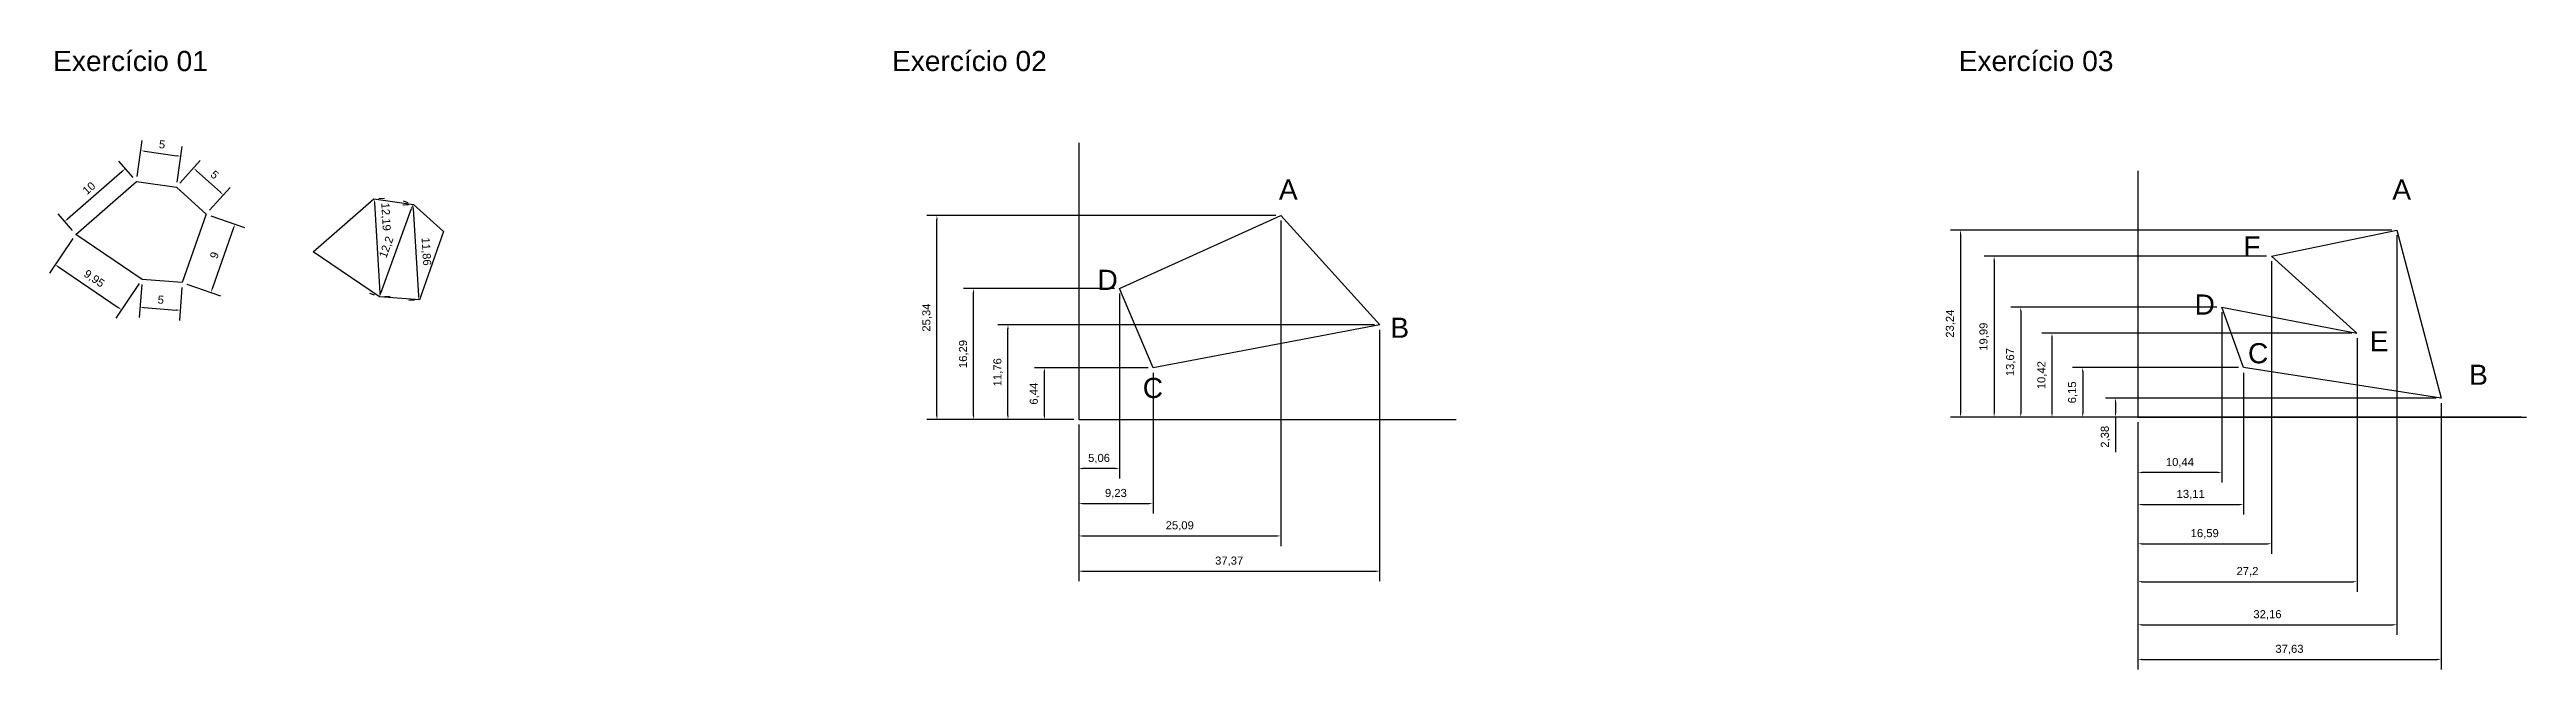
# Model space of a CAD drawing. Header units: millimetres. Extents: x 1711 to 2018, y 1063 to 1140.
import ezdxf

# ---------------------------------------------------------------- set-up
doc = ezdxf.new("R2010")
doc.units = ezdxf.units.MM
doc.styles.get("Standard").update_dxf_attribs({"font": 'arial.ttf'})
doc.dimstyles.new('ISO-25', dxfattribs={"dimtxt": 1, "dimasz": 0.5, "dimexe": 1.25, "dimexo": 0.625, "dimtad": 1, "dimtxsty": 'Standard', "dimcen": 2.5, "dimadec": 0, "dimazin": 0, "dimtfac": 1, "dimtmove": 0, "dimatfit": 3, "dimfxl": 1, "dimarcsym": 0})

# ---------------------------------------------------------------- blocks, each defined once
blk = doc.blocks.new('*D1')
at = {"color": 0, "lineweight": -2, "transparency": 16777216}
for p, q in [((1721.2, 1124.15), (1719.4, 1126.21)), ((1713.06, 1119.02), (1719.84, 1124.94)), ((1713.66, 1117.57), (1711.87, 1119.63))]:
    blk.add_line(p, q, dxfattribs=at)
at = {"color": 0, "transparency": 16777216}
for points in [[(1719.79, 1125), (1719.9, 1124.87), (1720.22, 1125.26)], [(1713.01, 1119.08), (1713.12, 1118.95), (1712.69, 1118.69)]]:
    blk.add_solid(points, dxfattribs=at)
at = {"layer": 'Defpoints', "color": 0, "transparency": 16777216}
for p in [(1720.22, 1125.26), (1721.61, 1123.67), (1714.08, 1117.1)]:
    blk.add_point(p, dxfattribs=at)
at = {"color": 0, "transparency": 16777216, "insert": (1715.71, 1122.83), "char_height": 1, "attachment_point": 5, "rotation": 41.1254}
blk.add_mtext('10', dxfattribs=at)
blk = doc.blocks.new('*D2')
at = {"color": 0, "lineweight": -2, "transparency": 16777216}
for p, q in [((1713.72, 1116.58), (1710.81, 1112.3)), ((1711.93, 1113.05), (1719.33, 1108.02)), ((1721.95, 1110.98), (1719.04, 1106.7))]:
    blk.add_line(p, q, dxfattribs=at)
at = {"color": 0, "transparency": 16777216}
for points in [[(1711.98, 1113.12), (1711.88, 1112.98), (1711.52, 1113.33)], [(1719.38, 1108.09), (1719.29, 1107.95), (1719.75, 1107.74)]]:
    blk.add_solid(points, dxfattribs=at)
at = {"layer": 'Defpoints', "color": 0, "transparency": 16777216}
for p in [(1714.08, 1117.1), (1722.31, 1111.5), (1719.75, 1107.74)]:
    blk.add_point(p, dxfattribs=at)
at = {"color": 0, "transparency": 16777216, "insert": (1716.32, 1111.55), "char_height": 1, "attachment_point": 5, "rotation": 325.7861}
blk.add_mtext('9,95', dxfattribs=at)
blk = doc.blocks.new('*D3')
at = {"color": 0, "lineweight": -2, "transparency": 16777216}
for p, q in [((1730.86, 1119.42), (1735.02, 1117.96)), ((1733.67, 1117.9), (1731.02, 1110.35)), ((1727.88, 1110.92), (1732.04, 1109.47))]:
    blk.add_line(p, q, dxfattribs=at)
at = {"color": 0, "transparency": 16777216}
for points in [[(1733.59, 1117.93), (1733.75, 1117.87), (1733.84, 1118.37)], [(1730.94, 1110.38), (1731.1, 1110.32), (1730.86, 1109.88)]]:
    blk.add_solid(points, dxfattribs=at)
at = {"layer": 'Defpoints', "color": 0, "transparency": 16777216}
for p in [(1730.27, 1119.62), (1727.29, 1111.13), (1730.86, 1109.88)]:
    blk.add_point(p, dxfattribs=at)
at = {"color": 0, "transparency": 16777216, "insert": (1731.28, 1114.5), "char_height": 1, "attachment_point": 5, "rotation": 70.6616}
blk.add_mtext('9', dxfattribs=at)
blk = doc.blocks.new('*D4')
at = {"color": 0, "lineweight": -2, "transparency": 16777216}
for p, q in [((1721.7, 1124.29), (1722.33, 1128.74)), ((1722.65, 1127.43), (1726.61, 1126.87)), ((1726.65, 1123.59), (1727.28, 1128.03))]:
    blk.add_line(p, q, dxfattribs=at)
at = {"color": 0, "transparency": 16777216}
for points in [[(1722.66, 1127.51), (1722.64, 1127.35), (1722.15, 1127.5)], [(1726.62, 1126.95), (1726.6, 1126.78), (1727.1, 1126.8)]]:
    blk.add_solid(points, dxfattribs=at)
at = {"layer": 'Defpoints', "color": 0, "transparency": 16777216}
for p in [(1727.1, 1126.8), (1721.61, 1123.67), (1726.56, 1122.97)]:
    blk.add_point(p, dxfattribs=at)
at = {"color": 0, "transparency": 16777216, "insert": (1724.79, 1128.27), "char_height": 1, "attachment_point": 5, "rotation": 351.9152}
blk.add_mtext('5', dxfattribs=at)
blk = doc.blocks.new('*D5')
at = {"color": 0, "lineweight": -2, "transparency": 16777216}
for p, q in [((1726.98, 1123.44), (1729.53, 1126.26)), ((1729.06, 1125), (1732.03, 1122.32)), ((1730.69, 1120.09), (1733.24, 1122.92))]:
    blk.add_line(p, q, dxfattribs=at)
at = {"color": 0, "transparency": 16777216}
for points in [[(1729.12, 1125.06), (1729.01, 1124.94), (1728.69, 1125.34)], [(1732.09, 1122.38), (1731.98, 1122.26), (1732.4, 1121.99)]]:
    blk.add_solid(points, dxfattribs=at)
at = {"layer": 'Defpoints', "color": 0, "transparency": 16777216}
for p in [(1726.56, 1122.97), (1730.27, 1119.62), (1732.4, 1121.99)]:
    blk.add_point(p, dxfattribs=at)
at = {"color": 0, "transparency": 16777216, "insert": (1731.31, 1124.5), "char_height": 1, "attachment_point": 5, "rotation": 317.9576}
blk.add_mtext('5', dxfattribs=at)
blk = doc.blocks.new('*D6')
at = {"color": 0, "lineweight": -2, "transparency": 16777216}
for p, q in [((1722.26, 1110.88), (1721.96, 1106.79)), ((1727.25, 1110.51), (1726.94, 1106.42)), ((1722.55, 1108), (1726.54, 1107.7))]:
    blk.add_line(p, q, dxfattribs=at)
at = {"color": 0, "transparency": 16777216}
for points in [[(1722.55, 1108.08), (1722.54, 1107.92), (1722.05, 1108.04)], [(1726.54, 1107.79), (1726.53, 1107.62), (1727.03, 1107.67)]]:
    blk.add_solid(points, dxfattribs=at)
at = {"layer": 'Defpoints', "color": 0, "transparency": 16777216}
for p in [(1722.31, 1111.5), (1727.29, 1111.13), (1727.03, 1107.67)]:
    blk.add_point(p, dxfattribs=at)
at = {"color": 0, "transparency": 16777216, "insert": (1724.63, 1108.98), "char_height": 1, "attachment_point": 5, "rotation": 355.746}
blk.add_mtext('5', dxfattribs=at)
blk = doc.blocks.new('*D7')
at = {"color": 0, "lineweight": -2, "transparency": 16777216}
for p, q in [((1751.18, 1121.02), (1751.82, 1109.84)), ((1751.69, 1121.55), (1752.4, 1121.59)), ((1752.39, 1109.37), (1753.1, 1109.42))]:
    blk.add_line(p, q, dxfattribs=at)
at = {"color": 0, "transparency": 16777216}
for points in [[(1751.26, 1121.02), (1751.1, 1121.01), (1751.15, 1121.52)], [(1751.9, 1109.85), (1751.74, 1109.84), (1751.85, 1109.34)]]:
    blk.add_solid(points, dxfattribs=at)
at = {"layer": 'Defpoints', "color": 0, "transparency": 16777216}
for p in [(1751.07, 1121.51), (1751.77, 1109.34), (1751.85, 1109.34)]:
    blk.add_point(p, dxfattribs=at)
at = {"color": 0, "transparency": 16777216, "insert": (1752.51, 1119.28), "char_height": 1, "attachment_point": 5, "rotation": 273.2771}
blk.add_mtext('12,19', dxfattribs=at)
blk = doc.blocks.new('*D8')
at = {"color": 0, "lineweight": -2, "transparency": 16777216}
for p, q in [((1755.39, 1120.77), (1754.69, 1120.73)), ((1755.96, 1120.3), (1756.64, 1109.46)), ((1756.13, 1108.93), (1755.42, 1108.89))]:
    blk.add_line(p, q, dxfattribs=at)
at = {"color": 0, "transparency": 16777216}
for points in [[(1756.05, 1120.31), (1755.88, 1120.3), (1755.93, 1120.8)], [(1756.72, 1109.47), (1756.55, 1109.46), (1756.67, 1108.96)]]:
    blk.add_solid(points, dxfattribs=at)
at = {"layer": 'Defpoints', "color": 0, "transparency": 16777216}
for p in [(1756.02, 1120.81), (1756.67, 1108.96), (1756.75, 1108.97)]:
    blk.add_point(p, dxfattribs=at)
at = {"color": 0, "transparency": 16777216, "insert": (1757.52, 1114.96), "char_height": 1, "attachment_point": 5, "rotation": 273.542}
blk.add_mtext('11,86', dxfattribs=at)
blk = doc.blocks.new('*D9')
at = {"color": 0, "lineweight": -2, "transparency": 16777216}
for p, q in [((1751.94, 1109.81), (1755.76, 1120.33)), ((1755.35, 1121.02), (1754.76, 1121.23)), ((1751.18, 1109.55), (1750.59, 1109.77))]:
    blk.add_line(p, q, dxfattribs=at)
at = {"color": 0, "transparency": 16777216}
for points in [[(1755.68, 1120.36), (1755.84, 1120.31), (1755.93, 1120.8)], [(1751.86, 1109.84), (1752.01, 1109.78), (1751.77, 1109.34)]]:
    blk.add_solid(points, dxfattribs=at)
at = {"layer": 'Defpoints', "color": 0, "transparency": 16777216}
for p in [(1755.93, 1120.8), (1755.93, 1120.8), (1751.77, 1109.34)]:
    blk.add_point(p, dxfattribs=at)
at = {"color": 0, "transparency": 16777216, "insert": (1752.7, 1115.49), "char_height": 1, "attachment_point": 5, "rotation": 70.0216}
blk.add_mtext('12,2', dxfattribs=at)
blk = doc.blocks.new('*D16')
at = {"color": 0, "lineweight": -2, "transparency": 16777216}
for p, q in [((1847.2, 1100.53), (1833.09, 1100.53)), ((1834.34, 1094.59), (1834.34, 1100.03)), ((1837.97, 1094.09), (1833.09, 1094.09))]:
    blk.add_line(p, q, dxfattribs=at)
at = {"color": 0, "transparency": 16777216}
for points in [[(1834.25, 1100.03), (1834.42, 1100.03), (1834.34, 1100.53)], [(1834.25, 1094.59), (1834.42, 1094.59), (1834.34, 1094.09)]]:
    blk.add_solid(points, dxfattribs=at)
at = {"layer": 'Defpoints', "color": 0, "transparency": 16777216}
for p in [(1834.34, 1100.53), (1847.82, 1100.53), (1838.59, 1094.09)]:
    blk.add_point(p, dxfattribs=at)
at = {"color": 0, "transparency": 16777216, "insert": (1833.11, 1097.31), "char_height": 1, "attachment_point": 5, "rotation": 90}
blk.add_mtext('6,44', dxfattribs=at)
blk = doc.blocks.new('*D17')
at = {"color": 0, "lineweight": -2, "transparency": 16777216}
for p, q in [((1875.34, 1105.85), (1828.56, 1105.85)), ((1829.81, 1094.59), (1829.81, 1105.35)), ((1837.97, 1094.09), (1828.56, 1094.09))]:
    blk.add_line(p, q, dxfattribs=at)
at = {"color": 0, "transparency": 16777216}
for points in [[(1829.73, 1105.35), (1829.9, 1105.35), (1829.81, 1105.85)], [(1829.73, 1094.59), (1829.9, 1094.59), (1829.81, 1094.09)]]:
    blk.add_solid(points, dxfattribs=at)
at = {"layer": 'Defpoints', "color": 0, "transparency": 16777216}
for p in [(1829.81, 1105.85), (1875.96, 1105.85), (1838.59, 1094.09)]:
    blk.add_point(p, dxfattribs=at)
at = {"color": 0, "transparency": 16777216, "insert": (1828.59, 1099.97), "char_height": 1, "attachment_point": 5, "rotation": 90}
blk.add_mtext('11,76', dxfattribs=at)
blk = doc.blocks.new('*D18')
at = {"color": 0, "lineweight": -2, "transparency": 16777216}
for p, q in [((1843.02, 1110.38), (1824.3, 1110.38)), ((1825.55, 1094.59), (1825.55, 1109.88)), ((1837.97, 1094.09), (1824.3, 1094.09))]:
    blk.add_line(p, q, dxfattribs=at)
at = {"color": 0, "transparency": 16777216}
for points in [[(1825.47, 1109.88), (1825.63, 1109.88), (1825.55, 1110.38)], [(1825.47, 1094.59), (1825.63, 1094.59), (1825.55, 1094.09)]]:
    blk.add_solid(points, dxfattribs=at)
at = {"layer": 'Defpoints', "color": 0, "transparency": 16777216}
for p in [(1825.55, 1110.38), (1843.65, 1110.38), (1838.59, 1094.09)]:
    blk.add_point(p, dxfattribs=at)
at = {"color": 0, "transparency": 16777216, "insert": (1824.32, 1102.24), "char_height": 1, "attachment_point": 5, "rotation": 90}
blk.add_mtext('16,29', dxfattribs=at)
blk = doc.blocks.new('*D19')
at = {"color": 0, "lineweight": -2, "transparency": 16777216}
for p, q in [((1863.06, 1119.43), (1819.74, 1119.43)), ((1820.99, 1094.59), (1820.99, 1118.93)), ((1837.97, 1094.09), (1819.74, 1094.09))]:
    blk.add_line(p, q, dxfattribs=at)
at = {"color": 0, "transparency": 16777216}
for points in [[(1820.91, 1118.93), (1821.08, 1118.93), (1820.99, 1119.43)], [(1820.91, 1094.59), (1821.08, 1094.59), (1820.99, 1094.09)]]:
    blk.add_solid(points, dxfattribs=at)
at = {"layer": 'Defpoints', "color": 0, "transparency": 16777216}
for p in [(1820.99, 1119.43), (1863.68, 1119.43), (1838.59, 1094.09)]:
    blk.add_point(p, dxfattribs=at)
at = {"color": 0, "transparency": 16777216, "insert": (1819.77, 1106.76), "char_height": 1, "attachment_point": 5, "rotation": 90}
blk.add_mtext('25,34', dxfattribs=at)
blk = doc.blocks.new('*D20')
at = {"color": 0, "lineweight": -2, "transparency": 16777216}
for p, q in [((1843.65, 1109.75), (1843.65, 1086.77)), ((1838.59, 1093.47), (1838.59, 1086.77)), ((1843.15, 1088.02), (1839.09, 1088.02))]:
    blk.add_line(p, q, dxfattribs=at)
at = {"color": 0, "transparency": 16777216}
for points in [[(1839.09, 1088.1), (1839.09, 1087.93), (1838.59, 1088.02)], [(1843.15, 1088.1), (1843.15, 1087.93), (1843.65, 1088.02)]]:
    blk.add_solid(points, dxfattribs=at)
at = {"layer": 'Defpoints', "color": 0, "transparency": 16777216}
for p in [(1843.65, 1110.38), (1838.59, 1094.09), (1838.59, 1088.02)]:
    blk.add_point(p, dxfattribs=at)
at = {"color": 0, "transparency": 16777216, "insert": (1841.12, 1089.24), "char_height": 1, "attachment_point": 5}
blk.add_mtext('5,06', dxfattribs=at)
blk = doc.blocks.new('*D21')
at = {"color": 0, "lineweight": -2, "transparency": 16777216}
for p, q in [((1847.82, 1099.9), (1847.82, 1082.41)), ((1838.59, 1093.47), (1838.59, 1082.41)), ((1839.09, 1083.66), (1847.32, 1083.66))]:
    blk.add_line(p, q, dxfattribs=at)
at = {"color": 0, "transparency": 16777216}
for points in [[(1839.09, 1083.74), (1839.09, 1083.58), (1838.59, 1083.66)], [(1847.32, 1083.74), (1847.32, 1083.58), (1847.82, 1083.66)]]:
    blk.add_solid(points, dxfattribs=at)
at = {"layer": 'Defpoints', "color": 0, "transparency": 16777216}
for p in [(1847.82, 1100.53), (1838.59, 1094.09), (1847.82, 1083.66)]:
    blk.add_point(p, dxfattribs=at)
at = {"color": 0, "transparency": 16777216, "insert": (1843.21, 1084.89), "char_height": 1, "attachment_point": 5}
blk.add_mtext('9,23', dxfattribs=at)
blk = doc.blocks.new('*D22')
at = {"color": 0, "lineweight": -2, "transparency": 16777216}
for p, q in [((1875.96, 1105.23), (1875.96, 1074.01)), ((1838.59, 1093.47), (1838.59, 1074.01)), ((1839.09, 1075.26), (1875.46, 1075.26))]:
    blk.add_line(p, q, dxfattribs=at)
at = {"color": 0, "transparency": 16777216}
for points in [[(1839.09, 1075.35), (1839.09, 1075.18), (1838.59, 1075.26)], [(1875.46, 1075.35), (1875.46, 1075.18), (1875.96, 1075.26)]]:
    blk.add_solid(points, dxfattribs=at)
at = {"layer": 'Defpoints', "color": 0, "transparency": 16777216}
for p in [(1875.96, 1105.85), (1838.59, 1094.09), (1875.96, 1075.26)]:
    blk.add_point(p, dxfattribs=at)
at = {"color": 0, "transparency": 16777216, "insert": (1857.28, 1076.49), "char_height": 1, "attachment_point": 5}
blk.add_mtext('37,37', dxfattribs=at)
blk = doc.blocks.new('*D23')
at = {"color": 0, "lineweight": -2, "transparency": 16777216}
for p, q in [((1863.68, 1118.81), (1863.68, 1078.39)), ((1838.59, 1093.47), (1838.59, 1078.39)), ((1839.09, 1079.64), (1863.18, 1079.64))]:
    blk.add_line(p, q, dxfattribs=at)
at = {"color": 0, "transparency": 16777216}
for points in [[(1839.09, 1079.72), (1839.09, 1079.56), (1838.59, 1079.64)], [(1863.18, 1079.72), (1863.18, 1079.56), (1863.68, 1079.64)]]:
    blk.add_solid(points, dxfattribs=at)
at = {"layer": 'Defpoints', "color": 0, "transparency": 16777216}
for p in [(1863.68, 1119.43), (1838.59, 1094.09), (1863.68, 1079.64)]:
    blk.add_point(p, dxfattribs=at)
at = {"color": 0, "transparency": 16777216, "insert": (1851.14, 1080.87), "char_height": 1, "attachment_point": 5}
blk.add_mtext('25,09', dxfattribs=at)
blk = doc.blocks.new('*D24')
at = {"color": 0, "lineweight": -2, "transparency": 16777216}
for p, q in [((2007.12, 1096.77), (1966.07, 1096.77)), ((1967.32, 1096.27), (1967.32, 1094.89)), ((2017.72, 1094.39), (1966.07, 1094.39)), ((1967.32, 1094.39), (1967.32, 1090.03))]:
    blk.add_line(p, q, dxfattribs=at)
at = {"color": 0, "transparency": 16777216}
for points in [[(1967.23, 1096.27), (1967.4, 1096.27), (1967.32, 1096.77)], [(1967.23, 1094.89), (1967.4, 1094.89), (1967.32, 1094.39)]]:
    blk.add_solid(points, dxfattribs=at)
at = {"layer": 'Defpoints', "color": 0, "transparency": 16777216}
for p in [(2007.74, 1096.77), (1967.32, 1094.39), (2018.35, 1094.39)]:
    blk.add_point(p, dxfattribs=at)
at = {"color": 0, "transparency": 16777216, "insert": (1966.09, 1091.96), "char_height": 1, "attachment_point": 5, "rotation": 90}
blk.add_mtext('2,38', dxfattribs=at)
blk = doc.blocks.new('*D25')
at = {"color": 0, "lineweight": -2, "transparency": 16777216}
for p, q in [((1982.59, 1100.55), (1962, 1100.55)), ((1963.25, 1100.05), (1963.25, 1094.89)), ((1969.48, 1094.39), (1962, 1094.39))]:
    blk.add_line(p, q, dxfattribs=at)
at = {"color": 0, "transparency": 16777216}
for points in [[(1963.16, 1100.05), (1963.33, 1100.05), (1963.25, 1100.55)], [(1963.16, 1094.89), (1963.33, 1094.89), (1963.25, 1094.39)]]:
    blk.add_solid(points, dxfattribs=at)
at = {"layer": 'Defpoints', "color": 0, "transparency": 16777216}
for p in [(1983.21, 1100.55), (1963.25, 1094.39), (1970.11, 1094.39)]:
    blk.add_point(p, dxfattribs=at)
at = {"color": 0, "transparency": 16777216, "insert": (1962.02, 1097.47), "char_height": 1, "attachment_point": 5, "rotation": 90}
blk.add_mtext('6,15', dxfattribs=at)
blk = doc.blocks.new('*D26')
at = {"color": 0, "lineweight": -2, "transparency": 16777216}
for p, q in [((1996.68, 1104.82), (1958.18, 1104.82)), ((1959.43, 1104.32), (1959.43, 1094.89)), ((1969.48, 1094.39), (1958.18, 1094.39))]:
    blk.add_line(p, q, dxfattribs=at)
at = {"color": 0, "transparency": 16777216}
for points in [[(1959.35, 1104.32), (1959.52, 1104.32), (1959.43, 1104.82)], [(1959.35, 1094.89), (1959.52, 1094.89), (1959.43, 1094.39)]]:
    blk.add_solid(points, dxfattribs=at)
at = {"layer": 'Defpoints', "color": 0, "transparency": 16777216}
for p in [(1997.31, 1104.82), (1959.43, 1094.39), (1970.11, 1094.39)]:
    blk.add_point(p, dxfattribs=at)
at = {"color": 0, "transparency": 16777216, "insert": (1958.21, 1099.61), "char_height": 1, "attachment_point": 5, "rotation": 90}
blk.add_mtext('10,42', dxfattribs=at)
blk = doc.blocks.new('*D27')
at = {"color": 0, "lineweight": -2, "transparency": 16777216}
for p, q in [((1979.92, 1108.06), (1954.31, 1108.06)), ((1955.56, 1107.56), (1955.56, 1094.89)), ((1969.48, 1094.39), (1954.31, 1094.39))]:
    blk.add_line(p, q, dxfattribs=at)
at = {"color": 0, "transparency": 16777216}
for points in [[(1955.47, 1107.56), (1955.64, 1107.56), (1955.56, 1108.06)], [(1955.47, 1094.89), (1955.64, 1094.89), (1955.56, 1094.39)]]:
    blk.add_solid(points, dxfattribs=at)
at = {"layer": 'Defpoints', "color": 0, "transparency": 16777216}
for p in [(1980.54, 1108.06), (1955.56, 1094.39), (1970.11, 1094.39)]:
    blk.add_point(p, dxfattribs=at)
at = {"color": 0, "transparency": 16777216, "insert": (1954.33, 1101.23), "char_height": 1, "attachment_point": 5, "rotation": 90}
blk.add_mtext('13,67', dxfattribs=at)
blk = doc.blocks.new('*D28')
at = {"color": 0, "lineweight": -2, "transparency": 16777216}
for p, q in [((1986.07, 1114.39), (1951, 1114.39)), ((1952.25, 1113.89), (1952.25, 1094.89)), ((1969.48, 1094.39), (1951, 1094.39))]:
    blk.add_line(p, q, dxfattribs=at)
at = {"color": 0, "transparency": 16777216}
for points in [[(1952.17, 1113.89), (1952.33, 1113.89), (1952.25, 1114.39)], [(1952.17, 1094.89), (1952.33, 1094.89), (1952.25, 1094.39)]]:
    blk.add_solid(points, dxfattribs=at)
at = {"layer": 'Defpoints', "color": 0, "transparency": 16777216}
for p in [(1986.7, 1114.39), (1952.25, 1094.39), (1970.11, 1094.39)]:
    blk.add_point(p, dxfattribs=at)
at = {"color": 0, "transparency": 16777216, "insert": (1951.02, 1104.39), "char_height": 1, "attachment_point": 5, "rotation": 90}
blk.add_mtext('19,99', dxfattribs=at)
blk = doc.blocks.new('*D29')
at = {"color": 0, "lineweight": -2, "transparency": 16777216}
for p, q in [((2001.64, 1117.63), (1946.82, 1117.63)), ((1948.07, 1117.13), (1948.07, 1094.89)), ((1969.48, 1094.39), (1946.82, 1094.39))]:
    blk.add_line(p, q, dxfattribs=at)
at = {"color": 0, "transparency": 16777216}
for points in [[(1947.99, 1117.13), (1948.16, 1117.13), (1948.07, 1117.63)], [(1947.99, 1094.89), (1948.16, 1094.89), (1948.07, 1094.39)]]:
    blk.add_solid(points, dxfattribs=at)
at = {"layer": 'Defpoints', "color": 0, "transparency": 16777216}
for p in [(2002.27, 1117.63), (1948.07, 1094.39), (1970.11, 1094.39)]:
    blk.add_point(p, dxfattribs=at)
at = {"color": 0, "transparency": 16777216, "insert": (1946.85, 1106.01), "char_height": 1, "attachment_point": 5, "rotation": 90}
blk.add_mtext('23,24', dxfattribs=at)
blk = doc.blocks.new('*D30')
at = {"color": 0, "lineweight": -2, "transparency": 16777216}
for p, q in [((1980.54, 1107.44), (1980.54, 1086.26)), ((1970.11, 1093.77), (1970.11, 1086.26)), ((1980.04, 1087.51), (1970.61, 1087.51))]:
    blk.add_line(p, q, dxfattribs=at)
at = {"color": 0, "transparency": 16777216}
for points in [[(1970.61, 1087.59), (1970.61, 1087.43), (1970.11, 1087.51)], [(1980.04, 1087.59), (1980.04, 1087.43), (1980.54, 1087.51)]]:
    blk.add_solid(points, dxfattribs=at)
at = {"layer": 'Defpoints', "color": 0, "transparency": 16777216}
for p in [(1980.54, 1108.06), (1970.11, 1094.39), (1970.11, 1087.51)]:
    blk.add_point(p, dxfattribs=at)
at = {"color": 0, "transparency": 16777216, "insert": (1975.32, 1088.73), "char_height": 1, "attachment_point": 5}
blk.add_mtext('10,44', dxfattribs=at)
blk = doc.blocks.new('*D31')
at = {"color": 0, "lineweight": -2, "transparency": 16777216}
for p, q in [((1983.21, 1099.92), (1983.21, 1082.3)), ((1970.11, 1093.77), (1970.11, 1082.3)), ((1970.61, 1083.55), (1982.71, 1083.55))]:
    blk.add_line(p, q, dxfattribs=at)
at = {"color": 0, "transparency": 16777216}
for points in [[(1970.61, 1083.63), (1970.61, 1083.46), (1970.11, 1083.55)], [(1982.71, 1083.63), (1982.71, 1083.46), (1983.21, 1083.55)]]:
    blk.add_solid(points, dxfattribs=at)
at = {"layer": 'Defpoints', "color": 0, "transparency": 16777216}
for p in [(1983.21, 1100.55), (1970.11, 1094.39), (1983.21, 1083.55)]:
    blk.add_point(p, dxfattribs=at)
at = {"color": 0, "transparency": 16777216, "insert": (1976.66, 1084.77), "char_height": 1, "attachment_point": 5}
blk.add_mtext('13,11', dxfattribs=at)
blk = doc.blocks.new('*D32')
at = {"color": 0, "lineweight": -2, "transparency": 16777216}
for p, q in [((1986.7, 1113.76), (1986.7, 1077.42)), ((1970.11, 1093.77), (1970.11, 1077.42)), ((1970.61, 1078.67), (1986.2, 1078.67))]:
    blk.add_line(p, q, dxfattribs=at)
at = {"color": 0, "transparency": 16777216}
for points in [[(1970.61, 1078.75), (1970.61, 1078.59), (1970.11, 1078.67)], [(1986.2, 1078.75), (1986.2, 1078.59), (1986.7, 1078.67)]]:
    blk.add_solid(points, dxfattribs=at)
at = {"layer": 'Defpoints', "color": 0, "transparency": 16777216}
for p in [(1986.7, 1114.39), (1970.11, 1094.39), (1986.7, 1078.67)]:
    blk.add_point(p, dxfattribs=at)
at = {"color": 0, "transparency": 16777216, "insert": (1978.4, 1079.9), "char_height": 1, "attachment_point": 5}
blk.add_mtext('16,59', dxfattribs=at)
blk = doc.blocks.new('*D33')
at = {"color": 0, "lineweight": -2, "transparency": 16777216}
for p, q in [((1997.31, 1104.19), (1997.31, 1072.71)), ((1970.11, 1093.77), (1970.11, 1072.71)), ((1970.61, 1073.96), (1996.81, 1073.96))]:
    blk.add_line(p, q, dxfattribs=at)
at = {"color": 0, "transparency": 16777216}
for points in [[(1970.61, 1074.04), (1970.61, 1073.88), (1970.11, 1073.96)], [(1996.81, 1074.04), (1996.81, 1073.88), (1997.31, 1073.96)]]:
    blk.add_solid(points, dxfattribs=at)
at = {"layer": 'Defpoints', "color": 0, "transparency": 16777216}
for p in [(1997.31, 1104.82), (1970.11, 1094.39), (1997.31, 1073.96)]:
    blk.add_point(p, dxfattribs=at)
at = {"color": 0, "transparency": 16777216, "insert": (1983.71, 1075.19), "char_height": 1, "attachment_point": 5}
blk.add_mtext('27,2', dxfattribs=at)
blk = doc.blocks.new('*D34')
at = {"color": 0, "lineweight": -2, "transparency": 16777216}
for p, q in [((2002.27, 1117.01), (2002.27, 1067.36)), ((1970.11, 1093.77), (1970.11, 1067.36)), ((1970.61, 1068.61), (2001.77, 1068.61))]:
    blk.add_line(p, q, dxfattribs=at)
at = {"color": 0, "transparency": 16777216}
for points in [[(1970.61, 1068.69), (1970.61, 1068.52), (1970.11, 1068.61)], [(2001.77, 1068.69), (2001.77, 1068.52), (2002.27, 1068.61)]]:
    blk.add_solid(points, dxfattribs=at)
at = {"layer": 'Defpoints', "color": 0, "transparency": 16777216}
for p in [(2002.27, 1117.63), (1970.11, 1094.39), (2002.27, 1068.61)]:
    blk.add_point(p, dxfattribs=at)
at = {"color": 0, "transparency": 16777216, "insert": (1986.19, 1069.83), "char_height": 1, "attachment_point": 5}
blk.add_mtext('32,16', dxfattribs=at)
blk = doc.blocks.new('*D35')
at = {"color": 0, "lineweight": -2, "transparency": 16777216}
for p, q in [((2007.74, 1096.14), (2007.74, 1063.06)), ((1970.11, 1093.77), (1970.11, 1063.06)), ((1970.61, 1064.31), (2007.24, 1064.31))]:
    blk.add_line(p, q, dxfattribs=at)
at = {"color": 0, "transparency": 16777216}
for points in [[(1970.61, 1064.39), (1970.61, 1064.22), (1970.11, 1064.31)], [(2007.24, 1064.39), (2007.24, 1064.22), (2007.74, 1064.31)]]:
    blk.add_solid(points, dxfattribs=at)
at = {"layer": 'Defpoints', "color": 0, "transparency": 16777216}
for p in [(2007.74, 1096.77), (1970.11, 1094.39), (2007.74, 1064.31)]:
    blk.add_point(p, dxfattribs=at)
at = {"color": 0, "transparency": 16777216, "insert": (1988.92, 1065.53), "char_height": 1, "attachment_point": 5}
blk.add_mtext('37,63', dxfattribs=at)

msp = doc.modelspace()

# ---------------------------------------------------------------- linework, layer by layer
for p, q in [((1838.59, 1128.455), (1838.59, 1094.091)), ((1714.076, 1117.097), (1721.609, 1123.674)), ((1721.609, 1123.674), (1726.559, 1122.971)), ((1726.559, 1122.971), (1730.272, 1119.623)), ((1730.272, 1119.623), (1727.292, 1111.131)), ((1743.536, 1114.935), (1751.068, 1121.512)), ((1751.068, 1121.512), (1756.019, 1120.809)), ((1756.019, 1120.809), (1759.732, 1117.46)), ((1722.306, 1111.502), (1714.076, 1117.097)), ((1759.732, 1117.46), (1756.752, 1108.968)), ((1751.765, 1109.339), (1743.536, 1114.935)), ((1727.292, 1111.131), (1722.306, 1111.502)), ((1756.752, 1108.968), (1751.765, 1109.339)), ((1838.59, 1094.091), (1885.465, 1094.091))]:
    msp.add_line(p, q)
msp.add_lwpolyline([(1970.106, 1124.98), (1970.106, 1094.394), (2018.347, 1094.394)])
at = {"color": 2}
for points in [[(1847.821, 1100.529), (1843.65, 1110.38), (1863.682, 1119.432), (1875.963, 1105.854), (1847.821, 1100.529)], [(1983.211, 1100.545), (1980.541, 1108.064), (1997.306, 1104.817), (1986.699, 1114.386), (2002.266, 1117.633), (2007.741, 1096.769), (1983.211, 1100.545)]]:
    msp.add_lwpolyline(points, dxfattribs=at)

# ---------------------------------------------------------------- texts
at = {"char_height": 2.5, "attachment_point": 1}
for s, width, insert in [('Exercício 01', 42.5029, (1711.259, 1139.882)), ('Exercício 02', 42.5029, (1815.412, 1139.882)), ('Exercício 03', 42.5029, (1947.854, 1139.882)), ('A', 2.40455, (1863.45, 1123.916)), ('D', 2.40455, (1840.929, 1112.702)), ('B', 2.40455, (1877.286, 1106.755)), ('C', 2.40455, (1846.541, 1099.276))]:
    msp.add_mtext_dynamic_manual_height_columns(s, width=width, gutter_width=12.5, heights=[0], dxfattribs=dict(at, insert=insert))
at = {"color": 2, "char_height": 2.5, "attachment_point": 1}
for s, insert in [('A', (2001.692, 1123.916)), ('F', (1983.188, 1116.844)), ('D', (1977.136, 1109.633)), ('E', (1998.9, 1105.073)), ('C', (1983.771, 1103.584)), ('B', (2011.223, 1100.914))]:
    msp.add_mtext_dynamic_manual_height_columns(s, width=2.40455, gutter_width=12.5, heights=[0], dxfattribs=dict(at, insert=insert))

# ---------------------------------------------------------------- dimensions: what is measured, and where the dimension line sits
for p1, p2, distance, picture, middle in [((1721.609, 1123.674), (1726.559, 1122.971), 3.863, '*D4', (1724.786, 1128.27)), ((1714.076, 1117.097), (1721.609, 1123.674), 2.111, '*D1', (1715.707, 1122.831)), ((1726.559, 1122.971), (1730.272, 1119.623), 3.183, '*D5', (1731.306, 1124.503)), ((1730.272, 1119.623), (1727.292, 1111.131), 3.779, '*D3', (1731.277, 1114.501)), ((1751.765, 1109.339), (1755.933, 1120.803), 0, '*D9', (1752.697, 1115.49)), ((1756.019, 1120.809), (1756.752, 1108.968), -0.086, '*D8', (1757.523, 1114.959)), ((1714.076, 1117.097), (1722.306, 1111.502), -4.552, '*D2', (1716.32, 1111.549)), ((1722.306, 1111.502), (1727.292, 1111.131), -3.474, '*D6', (1724.625, 1108.982))]:
    dim = msp.add_aligned_dim(p1=p1, p2=p2, distance=distance, dimstyle='ISO-25')
    dim.commit()
    dim.dimension.update_dxf_attribs({"geometry": picture, "text_midpoint": middle})
dim = msp.add_linear_dim(base=(1751.85, 1109.344), p1=(1751.068, 1121.512), p2=(1751.765, 1109.339), angle=273.27709, dimstyle='ISO-25')
dim.commit()
dim.dimension.update_dxf_attribs({"geometry": '*D7', "text_midpoint": (1751.285, 1119.211), "dimtype": 161})
for base, p1, p2, picture, middle in [((1820.993, 1119.432), (1838.59, 1094.091), (1863.682, 1119.432), '*D19', (1819.767, 1106.762)), ((1948.073, 1094.394), (2002.266, 1117.633), (1970.106, 1094.394), '*D29', (1946.847, 1106.013)), ((1952.25, 1094.394), (1986.699, 1114.386), (1970.106, 1094.394), '*D28', (1951.024, 1104.39)), ((1825.551, 1110.38), (1838.59, 1094.091), (1843.65, 1110.38), '*D18', (1824.325, 1102.236)), ((1955.555, 1094.394), (1980.541, 1108.064), (1970.106, 1094.394), '*D27', (1954.329, 1101.229)), ((1829.813, 1105.854), (1838.59, 1094.091), (1875.963, 1105.854), '*D17', (1828.587, 1099.973)), ((1959.433, 1094.394), (1997.306, 1104.817), (1970.106, 1094.394), '*D26', (1958.207, 1099.606)), ((1834.336, 1100.529), (1838.59, 1094.091), (1847.821, 1100.529), '*D16', (1833.11, 1097.31)), ((1963.247, 1094.394), (1983.211, 1100.545), (1970.106, 1094.394), '*D25', (1962.021, 1097.47)), ((1967.3154, 1094.3939), (2007.7406, 1096.7693), (2018.3467, 1094.3939), '*D24', (1966.0895, 1091.9606))]:
    dim = msp.add_linear_dim(base=base, p1=p1, p2=p2, angle=90, dimstyle='ISO-25')
    dim.commit()
    dim.dimension.update_dxf_attribs({"geometry": picture, "text_midpoint": middle})
for base, p1, p2, picture, middle in [((1863.682, 1079.642), (1838.59, 1094.091), (1863.682, 1119.432), '*D23', (1851.136, 1080.867)), ((2002.266, 1068.607), (1970.106, 1094.394), (2002.266, 1117.633), '*D34', (1986.186, 1069.833)), ((1986.699, 1078.671), (1970.106, 1094.394), (1986.699, 1114.386), '*D32', (1978.403, 1079.897)), ((1838.59, 1088.016), (1843.65, 1110.38), (1838.59, 1094.091), '*D20', (1841.12, 1089.242)), ((1970.106, 1087.5088), (1980.5411, 1108.0637), (1970.106, 1094.3939), '*D30', (1975.3235, 1088.7347)), ((1875.963, 1075.265), (1838.59, 1094.091), (1875.963, 1105.854), '*D22', (1857.277, 1076.491)), ((1997.306, 1073.961), (1970.106, 1094.394), (1997.306, 1104.817), '*D33', (1983.706, 1075.187)), ((1847.821, 1083.661), (1838.59, 1094.091), (1847.821, 1100.529), '*D21', (1843.206, 1084.887)), ((1983.2113, 1083.547), (1970.106, 1094.3939), (1983.2113, 1100.5453), '*D31', (1976.6587, 1084.7729)), ((2007.7406, 1064.3058), (1970.106, 1094.3939), (2007.7406, 1096.7693), '*D35', (1988.9233, 1065.5317))]:
    dim = msp.add_linear_dim(base=base, p1=p1, p2=p2, dimstyle='ISO-25')
    dim.commit()
    dim.dimension.update_dxf_attribs({"geometry": picture, "text_midpoint": middle})

doc.saveas('drawing.dxf')
